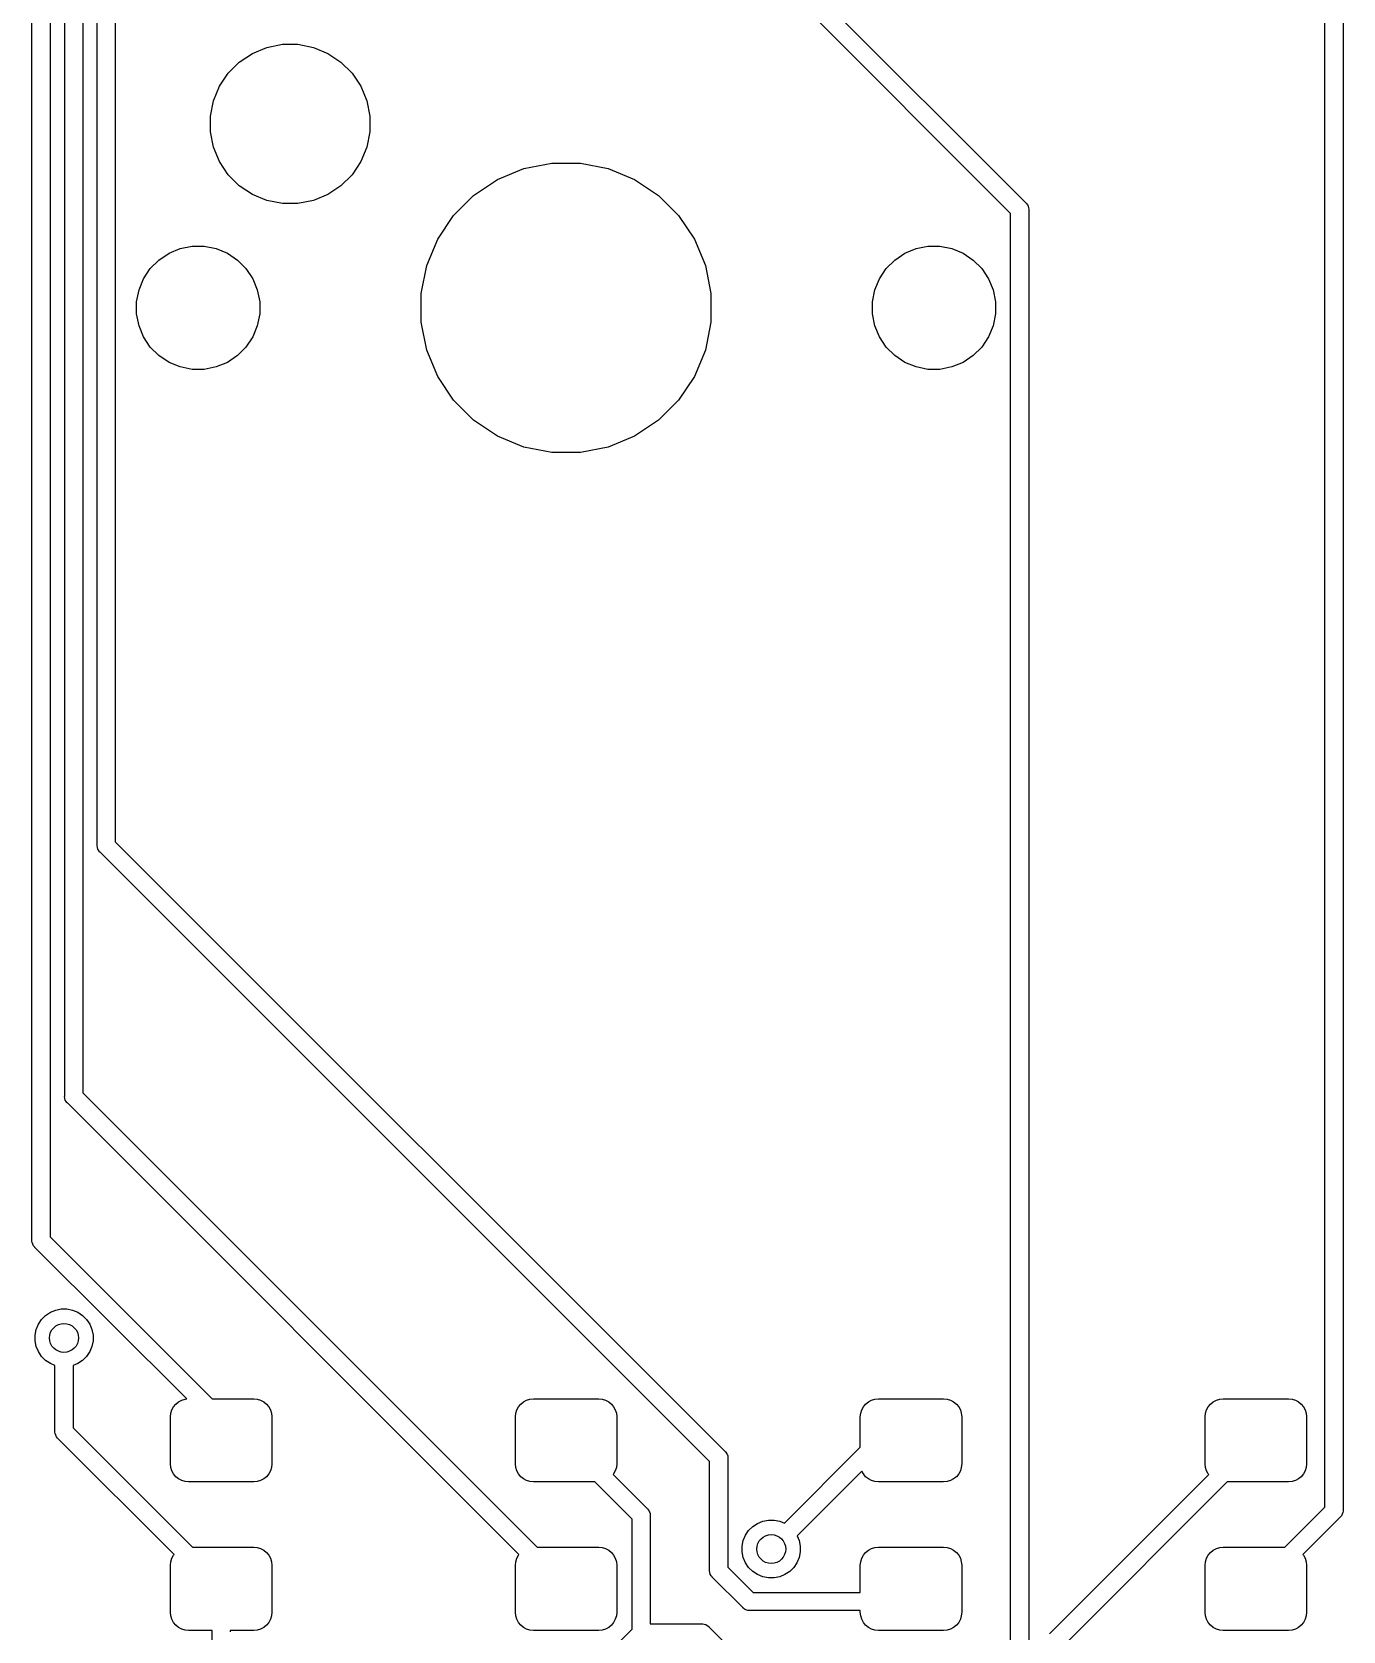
# Model space of a CAD drawing. Extents: x 0.4 to 23, y -16.1 to -0.4.
# Drawn here: x 14.428 to 15.141, y -3.907 to -3.037 of the extents above; entities that cross this region are included whole.
import ezdxf

# ---------------------------------------------------------------- set-up
doc = ezdxf.new("R2010")
doc.units = 0
doc.header["$MEASUREMENT"] = 0
doc.layers.add('BLACK', color=7, linetype='CONTINUOUS')

msp = doc.modelspace()

# ---------------------------------------------------------------- linework, layer by layer
at = {"layer": 'BLACK', "linetype": 'CONTINUOUS'}
for p, q in [((15.1411, -1.5375), (15.1411, -3.84147)), ((15.1312, -3.83967), (15.1312, -1.5393)), ((14.4639, -3.47972), (14.4639, -2.204)), ((14.4737, -2.2022), (14.4737, -3.47792)), ((14.456, -2.23418), (14.456, -3.61441)), ((14.4284, -3.69456), (14.4284, -2.24333)), ((14.4383, -2.24153), (14.4383, -3.69276)), ((14.4462, -3.6162), (14.4462, -2.23598)), ((14.8528, -3.01455), (14.9687, -3.13046)), ((14.9604, -3.13614), (14.8458, -3.02151)), ((14.5411, -3.05386), (14.5482, -3.04912)), ((14.5482, -3.04912), (14.5561, -3.04586)), ((14.5561, -3.04586), (14.5645, -3.04419)), ((14.5645, -3.04419), (14.573, -3.04419)), ((14.573, -3.04419), (14.5814, -3.04586)), ((14.5814, -3.04586), (14.5893, -3.04912)), ((14.5893, -3.04912), (14.5963, -3.05386)), ((14.5304, -3.06699), (14.5351, -3.05989)), ((14.5351, -3.05989), (14.5411, -3.05386)), ((14.5963, -3.05386), (14.6024, -3.05989)), ((14.6024, -3.05989), (14.6071, -3.06699)), ((14.5271, -3.07487), (14.5304, -3.06699)), ((14.6071, -3.06699), (14.6104, -3.07487)), ((14.5254, -3.08323), (14.5271, -3.07487)), ((14.6104, -3.07487), (14.612, -3.08323)), ((14.5254, -3.09177), (14.5254, -3.08323)), ((14.612, -3.08323), (14.612, -3.09177)), ((14.5271, -3.10013), (14.5254, -3.09177)), ((14.612, -3.09177), (14.6104, -3.10013)), ((14.5304, -3.10801), (14.5271, -3.10013)), ((14.6104, -3.10013), (14.6071, -3.10801)), ((14.5351, -3.11511), (14.5304, -3.10801)), ((14.6071, -3.10801), (14.6024, -3.11511)), ((14.6814, -3.11772), (14.6958, -3.11179)), ((14.6958, -3.11179), (14.711, -3.10876)), ((14.711, -3.10876), (14.7265, -3.10876)), ((14.7265, -3.10876), (14.7417, -3.11179)), ((14.7417, -3.11179), (14.756, -3.11772)), ((14.5411, -3.12114), (14.5351, -3.11511)), ((14.5482, -3.12588), (14.5411, -3.12114)), ((14.5963, -3.12114), (14.5893, -3.12588)), ((14.6024, -3.11511), (14.5963, -3.12114)), ((14.6685, -3.12634), (14.6814, -3.11772)), ((14.756, -3.11772), (14.7689, -3.12634)), ((14.5561, -3.12914), (14.5482, -3.12588)), ((14.5645, -3.13081), (14.5561, -3.12914)), ((14.5814, -3.12914), (14.573, -3.13081)), ((14.5893, -3.12588), (14.5814, -3.12914)), ((14.6576, -3.13731), (14.6685, -3.12634)), ((14.7689, -3.12634), (14.7799, -3.13731)), ((14.573, -3.13081), (14.5645, -3.13081)), ((14.649, -3.1502), (14.6576, -3.13731)), ((14.7799, -3.13731), (14.7885, -3.1502)), ((14.9604, -3.99412), (14.9604, -3.13614)), ((14.9687, -3.13046), (14.9688, -3.13061)), ((14.9688, -3.13061), (14.969, -3.1308)), ((14.969, -3.1308), (14.969, -3.1308)), ((14.969, -3.1308), (14.9694, -3.13126)), ((14.9694, -3.13126), (14.9695, -3.13136)), ((14.9695, -3.13136), (14.9699, -3.13221)), ((14.9699, -3.13221), (14.9702, -3.13314)), ((14.9702, -3.13314), (14.9703, -3.13386)), ((14.9703, -3.13386), (14.9703, -3.13387)), ((14.9703, -3.13387), (14.9703, -3.13411)), ((14.9703, -3.13411), (14.9703, -3.13435)), ((14.9703, -3.13435), (14.9703, -3.99592)), ((14.5029, -3.15784), (14.509, -3.15532)), ((14.509, -3.15532), (14.5154, -3.15404)), ((14.5154, -3.15404), (14.522, -3.15404)), ((14.522, -3.15404), (14.5285, -3.15532)), ((14.5285, -3.15532), (14.5346, -3.15784)), ((14.643, -3.16453), (14.649, -3.1502)), ((14.7885, -3.1502), (14.7945, -3.16453)), ((14.9029, -3.15784), (14.909, -3.15532)), ((14.909, -3.15532), (14.9154, -3.15404)), ((14.9154, -3.15404), (14.922, -3.15404)), ((14.922, -3.15404), (14.9285, -3.15532)), ((14.9285, -3.15532), (14.9346, -3.15784)), ((14.4927, -3.16617), (14.4974, -3.16151)), ((14.4974, -3.16151), (14.5029, -3.15784)), ((14.5346, -3.15784), (14.5401, -3.16151)), ((14.5401, -3.16151), (14.5447, -3.16617)), ((14.64, -3.17974), (14.643, -3.16453)), ((14.7945, -3.16453), (14.7975, -3.17974)), ((14.8927, -3.16617), (14.8974, -3.16151)), ((14.8974, -3.16151), (14.9029, -3.15784)), ((14.9346, -3.15784), (14.9401, -3.16151)), ((14.9401, -3.16151), (14.9447, -3.16617)), ((14.4866, -3.17774), (14.4891, -3.17165)), ((14.4891, -3.17165), (14.4927, -3.16617)), ((14.5447, -3.16617), (14.5484, -3.17165)), ((14.5484, -3.17165), (14.5509, -3.17774)), ((14.8866, -3.17774), (14.8891, -3.17165)), ((14.8891, -3.17165), (14.8927, -3.16617)), ((14.9447, -3.16617), (14.9484, -3.17165)), ((14.9484, -3.17165), (14.9509, -3.17774)), ((14.4853, -3.1842), (14.4866, -3.17774)), ((14.5509, -3.17774), (14.5522, -3.1842)), ((14.64, -3.19526), (14.64, -3.17974)), ((14.7975, -3.17974), (14.7975, -3.19526)), ((14.8853, -3.1842), (14.8866, -3.17774)), ((14.9509, -3.17774), (14.9522, -3.1842)), ((14.4853, -3.1908), (14.4853, -3.1842)), ((14.4866, -3.19726), (14.4853, -3.1908)), ((14.5522, -3.1908), (14.5509, -3.19726)), ((14.5522, -3.1842), (14.5522, -3.1908)), ((14.8853, -3.1908), (14.8853, -3.1842)), ((14.8866, -3.19726), (14.8853, -3.1908)), ((14.9522, -3.1908), (14.9509, -3.19726)), ((14.9522, -3.1842), (14.9522, -3.1908)), ((14.4891, -3.20335), (14.4866, -3.19726)), ((14.5509, -3.19726), (14.5484, -3.20335)), ((14.643, -3.21047), (14.64, -3.19526)), ((14.7975, -3.19526), (14.7945, -3.21047)), ((14.8891, -3.20335), (14.8866, -3.19726)), ((14.9509, -3.19726), (14.9484, -3.20335)), ((14.4927, -3.20883), (14.4891, -3.20335)), ((14.5484, -3.20335), (14.5447, -3.20883)), ((14.8927, -3.20883), (14.8891, -3.20335)), ((14.9484, -3.20335), (14.9447, -3.20883)), ((14.4974, -3.21349), (14.4927, -3.20883)), ((14.5029, -3.21716), (14.4974, -3.21349)), ((14.509, -3.21968), (14.5029, -3.21716)), ((14.5346, -3.21716), (14.5285, -3.21968)), ((14.5401, -3.21349), (14.5346, -3.21716)), ((14.5447, -3.20883), (14.5401, -3.21349)), ((14.649, -3.2248), (14.643, -3.21047)), ((14.7945, -3.21047), (14.7885, -3.2248)), ((14.8974, -3.21349), (14.8927, -3.20883)), ((14.9029, -3.21716), (14.8974, -3.21349)), ((14.909, -3.21968), (14.9029, -3.21716)), ((14.9346, -3.21716), (14.9285, -3.21968)), ((14.9401, -3.21349), (14.9346, -3.21716)), ((14.9447, -3.20883), (14.9401, -3.21349)), ((14.5154, -3.22096), (14.509, -3.21968)), ((14.522, -3.22096), (14.5154, -3.22096)), ((14.5285, -3.21968), (14.522, -3.22096)), ((14.6576, -3.23769), (14.649, -3.2248)), ((14.7885, -3.2248), (14.7799, -3.23769)), ((14.9154, -3.22096), (14.909, -3.21968)), ((14.922, -3.22096), (14.9154, -3.22096)), ((14.9285, -3.21968), (14.922, -3.22096)), ((14.6685, -3.24866), (14.6576, -3.23769)), ((14.7799, -3.23769), (14.7689, -3.24866)), ((14.6814, -3.25728), (14.6685, -3.24866)), ((14.7689, -3.24866), (14.756, -3.25728)), ((14.6958, -3.26321), (14.6814, -3.25728)), ((14.756, -3.25728), (14.7417, -3.26321)), ((14.711, -3.26624), (14.6958, -3.26321)), ((14.7265, -3.26624), (14.711, -3.26624)), ((14.7417, -3.26321), (14.7265, -3.26624)), ((14.4737, -3.47792), (14.805, -3.8092)), ((14.4639, -3.47996), (14.4639, -3.47972)), ((14.464, -3.48092), (14.4639, -3.47996)), ((14.4642, -3.48185), (14.464, -3.48092)), ((14.4647, -3.4827), (14.4642, -3.48185)), ((14.4648, -3.48285), (14.4647, -3.4827)), ((14.4653, -3.48345), (14.4648, -3.48285)), ((14.4655, -3.48361), (14.4653, -3.48345)), ((14.7968, -3.81489), (14.4655, -3.48361)), ((14.4461, -3.61644), (14.4462, -3.6162)), ((14.4462, -3.61741), (14.4461, -3.61644)), ((14.4465, -3.61834), (14.4462, -3.61741)), ((14.456, -3.61441), (14.7031, -3.86146)), ((14.447, -3.61919), (14.4465, -3.61834)), ((14.4473, -3.61958), (14.447, -3.61919)), ((14.4476, -3.61994), (14.4473, -3.61958)), ((14.4478, -3.6201), (14.4476, -3.61994)), ((14.6931, -3.86547), (14.4478, -3.6201)), ((14.4284, -3.6948), (14.4284, -3.69456)), ((14.4284, -3.69504), (14.4284, -3.6948)), ((14.4285, -3.69577), (14.4284, -3.69504)), ((14.4284, -3.69504), (14.4284, -3.69504)), ((14.4383, -3.69276), (14.5263, -3.78076)), ((14.4288, -3.6967), (14.4285, -3.69577)), ((14.4292, -3.69755), (14.4288, -3.6967)), ((14.4299, -3.6983), (14.4292, -3.69755)), ((14.43, -3.69845), (14.4299, -3.6983)), ((14.5125, -3.78086), (14.43, -3.69845)), ((14.4319, -3.74022), (14.4336, -3.73764)), ((14.4336, -3.73764), (14.4358, -3.73545)), ((14.4358, -3.73545), (14.4384, -3.73373)), ((14.4384, -3.73373), (14.4413, -3.73254)), ((14.4413, -3.73254), (14.4443, -3.73193)), ((14.4443, -3.73193), (14.4474, -3.73193)), ((14.4474, -3.73193), (14.4504, -3.73254)), ((14.4504, -3.73254), (14.4533, -3.73373)), ((14.4533, -3.73373), (14.4559, -3.73545)), ((14.4559, -3.73545), (14.4581, -3.73764)), ((14.4581, -3.73764), (14.4598, -3.74022)), ((14.4301, -3.74613), (14.4307, -3.74309)), ((14.4301, -3.74923), (14.4301, -3.74613)), ((14.4307, -3.74309), (14.4319, -3.74022)), ((14.4598, -3.74022), (14.461, -3.74309)), ((14.461, -3.74309), (14.4616, -3.74613)), ((14.4616, -3.74613), (14.4616, -3.74923)), ((14.4307, -3.75227), (14.4301, -3.74923)), ((14.4319, -3.75514), (14.4307, -3.75227)), ((14.4336, -3.75772), (14.4319, -3.75514)), ((14.4598, -3.75514), (14.4581, -3.75772)), ((14.461, -3.75227), (14.4598, -3.75514)), ((14.4616, -3.74923), (14.461, -3.75227)), ((14.4358, -3.75991), (14.4336, -3.75772)), ((14.4384, -3.76164), (14.4358, -3.75991)), ((14.4409, -3.76269), (14.4384, -3.76164)), ((14.4409, -3.79845), (14.4409, -3.76269)), ((14.4533, -3.76164), (14.4508, -3.76269)), ((14.4508, -3.76269), (14.4508, -3.79665)), ((14.4559, -3.75991), (14.4533, -3.76164)), ((14.4581, -3.75772), (14.4559, -3.75991)), ((14.5066, -3.78364), (14.5081, -3.78241)), ((14.5081, -3.78241), (14.5098, -3.78151)), ((14.5098, -3.78151), (14.5116, -3.78095)), ((14.5116, -3.78095), (14.5125, -3.78086)), ((14.5263, -3.78076), (14.549, -3.78076)), ((14.549, -3.78076), (14.5509, -3.78095)), ((14.5509, -3.78095), (14.5527, -3.78151)), ((14.5527, -3.78151), (14.5544, -3.78241)), ((14.5544, -3.78241), (14.5559, -3.78364)), ((14.6941, -3.78364), (14.6956, -3.78241)), ((14.6956, -3.78241), (14.6973, -3.78151)), ((14.6973, -3.78151), (14.6991, -3.78095)), ((14.6991, -3.78095), (14.701, -3.78076)), ((14.701, -3.78076), (14.7365, -3.78076)), ((14.7365, -3.78076), (14.7384, -3.78095)), ((14.7384, -3.78095), (14.7402, -3.78151)), ((14.7402, -3.78151), (14.7419, -3.78241)), ((14.7419, -3.78241), (14.7434, -3.78364)), ((14.8816, -3.78364), (14.8831, -3.78241)), ((14.8831, -3.78241), (14.8848, -3.78151)), ((14.8848, -3.78151), (14.8866, -3.78095)), ((14.8866, -3.78095), (14.8885, -3.78076)), ((14.8885, -3.78076), (14.924, -3.78076)), ((14.924, -3.78076), (14.9259, -3.78095)), ((14.9259, -3.78095), (14.9277, -3.78151)), ((14.9277, -3.78151), (14.9294, -3.78241)), ((14.9294, -3.78241), (14.9309, -3.78364)), ((15.0691, -3.78364), (15.0706, -3.78241)), ((15.0706, -3.78241), (15.0723, -3.78151)), ((15.0723, -3.78151), (15.0741, -3.78095)), ((15.0741, -3.78095), (15.076, -3.78076)), ((15.076, -3.78076), (15.1115, -3.78076)), ((15.1115, -3.78076), (15.1134, -3.78095)), ((15.1134, -3.78095), (15.1152, -3.78151)), ((15.1152, -3.78151), (15.1169, -3.78241)), ((15.1169, -3.78241), (15.1184, -3.78364)), ((14.5037, -3.7906), (14.5039, -3.78868)), ((14.5037, -3.81619), (14.5037, -3.7906)), ((14.5039, -3.78868), (14.5045, -3.78683)), ((14.5045, -3.78683), (14.5054, -3.78513)), ((14.5054, -3.78513), (14.5066, -3.78364)), ((14.5559, -3.78364), (14.5572, -3.78513)), ((14.5572, -3.78513), (14.5581, -3.78683)), ((14.5581, -3.78683), (14.5586, -3.78868)), ((14.5586, -3.78868), (14.5588, -3.7906)), ((14.5588, -3.7906), (14.5588, -3.81619)), ((14.6912, -3.7906), (14.6914, -3.78868)), ((14.6912, -3.81619), (14.6912, -3.7906)), ((14.6914, -3.78868), (14.6919, -3.78683)), ((14.6919, -3.78683), (14.6928, -3.78513)), ((14.6928, -3.78513), (14.6941, -3.78364)), ((14.7434, -3.78364), (14.7446, -3.78513)), ((14.7446, -3.78513), (14.7455, -3.78683)), ((14.7455, -3.78683), (14.7461, -3.78868)), ((14.7461, -3.78868), (14.7463, -3.7906)), ((14.7463, -3.7906), (14.7463, -3.81619)), ((14.8787, -3.7906), (14.8789, -3.78868)), ((14.8787, -3.80707), (14.8787, -3.7906)), ((14.8789, -3.78868), (14.8795, -3.78683)), ((14.8795, -3.78683), (14.8804, -3.78513)), ((14.8804, -3.78513), (14.8816, -3.78364)), ((14.9309, -3.78364), (14.9322, -3.78513)), ((14.9322, -3.78513), (14.9331, -3.78683)), ((14.9331, -3.78683), (14.9336, -3.78868)), ((14.9336, -3.78868), (14.9338, -3.7906)), ((14.9338, -3.7906), (14.9338, -3.81619)), ((15.0662, -3.7906), (15.0664, -3.78868)), ((15.0662, -3.81619), (15.0662, -3.7906)), ((15.0664, -3.78868), (15.0669, -3.78683)), ((15.0669, -3.78683), (15.0678, -3.78513)), ((15.0678, -3.78513), (15.0691, -3.78364)), ((15.1184, -3.78364), (15.1196, -3.78513)), ((15.1196, -3.78513), (15.1205, -3.78683)), ((15.1205, -3.78683), (15.1211, -3.78868)), ((15.1211, -3.78868), (15.1213, -3.7906)), ((15.1213, -3.7906), (15.1213, -3.81619)), ((14.4409, -3.79869), (14.4409, -3.79845)), ((14.4409, -3.79893), (14.4409, -3.79869)), ((14.441, -3.79965), (14.4409, -3.79893)), ((14.4409, -3.79893), (14.4409, -3.79893)), ((14.4413, -3.80058), (14.441, -3.79965)), ((14.4508, -3.79665), (14.5156, -3.86146)), ((14.4417, -3.80144), (14.4413, -3.80058)), ((14.4423, -3.80219), (14.4417, -3.80144)), ((14.4425, -3.80234), (14.4423, -3.80219)), ((14.5057, -3.86547), (14.4425, -3.80234)), ((14.8374, -3.84838), (14.8787, -3.80707)), ((14.5039, -3.81811), (14.5037, -3.81619)), ((14.5588, -3.81619), (14.5586, -3.81811)), ((14.6914, -3.81811), (14.6912, -3.81619)), ((14.7463, -3.81619), (14.7461, -3.81811)), ((14.7968, -3.87405), (14.7968, -3.81489)), ((14.805, -3.8092), (14.8052, -3.80935)), ((14.8052, -3.80935), (14.8054, -3.80954)), ((14.8054, -3.80954), (14.8058, -3.8101)), ((14.8058, -3.8101), (14.8061, -3.81072)), ((14.8061, -3.81072), (14.8063, -3.81096)), ((14.8063, -3.81096), (14.8066, -3.81189)), ((14.8066, -3.81189), (14.8066, -3.81261)), ((14.8066, -3.81261), (14.8066, -3.81261)), ((14.8066, -3.81261), (14.8067, -3.81285)), ((14.8067, -3.81285), (14.8066, -3.81309)), ((14.8066, -3.81309), (14.8066, -3.87226)), ((14.9338, -3.81619), (14.9336, -3.81811)), ((15.0664, -3.81811), (15.0662, -3.81619)), ((15.1213, -3.81619), (15.1211, -3.81811)), ((14.5045, -3.81996), (14.5039, -3.81811)), ((14.5054, -3.82166), (14.5045, -3.81996)), ((14.5066, -3.82315), (14.5054, -3.82166)), ((14.5081, -3.82437), (14.5066, -3.82315)), ((14.5098, -3.82528), (14.5081, -3.82437)), ((14.5116, -3.82584), (14.5098, -3.82528)), ((14.5135, -3.82603), (14.5116, -3.82584)), ((14.549, -3.82603), (14.5135, -3.82603)), ((14.5509, -3.82584), (14.549, -3.82603)), ((14.5527, -3.82528), (14.5509, -3.82584)), ((14.5544, -3.82437), (14.5527, -3.82528)), ((14.5559, -3.82315), (14.5544, -3.82437)), ((14.5572, -3.82166), (14.5559, -3.82315)), ((14.5581, -3.81996), (14.5572, -3.82166)), ((14.5586, -3.81811), (14.5581, -3.81996)), ((14.6919, -3.81996), (14.6914, -3.81811)), ((14.6928, -3.82166), (14.6919, -3.81996)), ((14.6941, -3.82315), (14.6928, -3.82166)), ((14.6956, -3.82437), (14.6941, -3.82315)), ((14.6973, -3.82528), (14.6956, -3.82437)), ((14.6991, -3.82584), (14.6973, -3.82528)), ((14.701, -3.82603), (14.6991, -3.82584)), ((14.7344, -3.82603), (14.701, -3.82603)), ((14.7546, -3.84622), (14.7344, -3.82603)), ((14.7446, -3.82166), (14.7443, -3.82203)), ((14.7443, -3.82203), (14.7628, -3.84053)), ((14.7455, -3.81996), (14.7446, -3.82166)), ((14.7461, -3.81811), (14.7455, -3.81996)), ((14.8795, -3.82014), (14.8444, -3.85534)), ((14.8804, -3.82166), (14.8795, -3.82014)), ((14.8816, -3.82315), (14.8804, -3.82166)), ((14.8831, -3.82437), (14.8816, -3.82315)), ((14.8848, -3.82528), (14.8831, -3.82437)), ((14.8866, -3.82584), (14.8848, -3.82528)), ((14.8885, -3.82603), (14.8866, -3.82584)), ((14.924, -3.82603), (14.8885, -3.82603)), ((14.9259, -3.82584), (14.924, -3.82603)), ((14.9277, -3.82528), (14.9259, -3.82584)), ((14.9294, -3.82437), (14.9277, -3.82528)), ((14.9309, -3.82315), (14.9294, -3.82437)), ((14.9322, -3.82166), (14.9309, -3.82315)), ((14.9331, -3.81996), (14.9322, -3.82166)), ((14.9336, -3.81811), (14.9331, -3.81996)), ((14.9815, -3.90864), (15.0681, -3.82203)), ((15.0781, -3.82603), (14.9898, -3.91433)), ((15.0669, -3.81996), (15.0664, -3.81811)), ((15.0678, -3.82166), (15.0669, -3.81996)), ((15.0681, -3.82203), (15.0678, -3.82166)), ((15.1115, -3.82603), (15.0781, -3.82603)), ((15.1134, -3.82584), (15.1115, -3.82603)), ((15.1152, -3.82528), (15.1134, -3.82584)), ((15.1169, -3.82437), (15.1152, -3.82528)), ((15.1184, -3.82315), (15.1169, -3.82437)), ((15.1196, -3.82166), (15.1184, -3.82315)), ((15.1205, -3.81996), (15.1196, -3.82166)), ((15.1211, -3.81811), (15.1205, -3.81996)), ((14.7628, -3.84053), (14.763, -3.84068)), ((14.763, -3.84068), (14.7632, -3.84087)), ((14.7632, -3.84087), (14.7636, -3.84143)), ((14.7636, -3.84143), (14.7638, -3.84179)), ((14.7638, -3.84179), (14.7641, -3.84228)), ((14.7641, -3.84228), (14.7644, -3.84321)), ((14.7644, -3.84321), (14.7644, -3.84394)), ((15.1094, -3.86146), (15.1312, -3.83967)), ((15.141, -3.84267), (15.1407, -3.84354)), ((15.1411, -3.84195), (15.141, -3.84267)), ((15.1411, -3.84147), (15.1411, -3.84171)), ((15.1411, -3.84171), (15.1411, -3.84195)), ((15.1411, -3.84195), (15.1411, -3.84195)), ((14.7546, -3.90609), (14.7546, -3.84622)), ((14.7644, -3.84394), (14.7644, -3.84394)), ((14.7644, -3.84394), (14.7645, -3.84418)), ((14.7645, -3.84418), (14.7644, -3.84442)), ((14.7644, -3.84442), (14.7644, -3.90321)), ((14.818, -3.85243), (14.8202, -3.85024)), ((14.8202, -3.85024), (14.8228, -3.84851)), ((14.8228, -3.84851), (14.8257, -3.84733)), ((14.8257, -3.84733), (14.8287, -3.84672)), ((14.8287, -3.84672), (14.8318, -3.84672)), ((14.8318, -3.84672), (14.8349, -3.84733)), ((14.8349, -3.84733), (14.8374, -3.84838)), ((15.1394, -3.84536), (15.1193, -3.86547)), ((15.1396, -3.84521), (15.1394, -3.84536)), ((15.1398, -3.84502), (15.1396, -3.84521)), ((15.1402, -3.84446), (15.1398, -3.84502)), ((15.1398, -3.84502), (15.1398, -3.84502)), ((15.1407, -3.8436), (15.1402, -3.84446)), ((15.1407, -3.84354), (15.1407, -3.8436)), ((14.8145, -3.86092), (14.8151, -3.85787)), ((14.8151, -3.85787), (14.8163, -3.85501)), ((14.8163, -3.85501), (14.818, -3.85243)), ((14.8444, -3.85534), (14.8454, -3.85787)), ((14.8454, -3.85787), (14.846, -3.86092)), ((14.5037, -3.87131), (14.5039, -3.86939)), ((14.5039, -3.86939), (14.5045, -3.86754)), ((14.5045, -3.86754), (14.5054, -3.86584)), ((14.5054, -3.86584), (14.5057, -3.86547)), ((14.5156, -3.86146), (14.549, -3.86146)), ((14.549, -3.86146), (14.5509, -3.86165)), ((14.5509, -3.86165), (14.5527, -3.86221)), ((14.5527, -3.86221), (14.5544, -3.86312)), ((14.5544, -3.86312), (14.5559, -3.86435)), ((14.5559, -3.86435), (14.5572, -3.86584)), ((14.5572, -3.86584), (14.5581, -3.86754)), ((14.5581, -3.86754), (14.5586, -3.86939)), ((14.5586, -3.86939), (14.5588, -3.87131)), ((14.6912, -3.87131), (14.6914, -3.86939)), ((14.6914, -3.86939), (14.6919, -3.86754)), ((14.6919, -3.86754), (14.6928, -3.86584)), ((14.6928, -3.86584), (14.6931, -3.86547)), ((14.7031, -3.86146), (14.7365, -3.86146)), ((14.7365, -3.86146), (14.7384, -3.86165)), ((14.7384, -3.86165), (14.7402, -3.86221)), ((14.7402, -3.86221), (14.7419, -3.86312)), ((14.7419, -3.86312), (14.7434, -3.86435)), ((14.7434, -3.86435), (14.7446, -3.86584)), ((14.7446, -3.86584), (14.7455, -3.86754)), ((14.7455, -3.86754), (14.7461, -3.86939)), ((14.7461, -3.86939), (14.7463, -3.87131)), ((14.8145, -3.86402), (14.8145, -3.86092)), ((14.8151, -3.86706), (14.8145, -3.86402)), ((14.8163, -3.86993), (14.8151, -3.86706)), ((14.8454, -3.86706), (14.8442, -3.86993)), ((14.846, -3.86402), (14.8454, -3.86706)), ((14.846, -3.86092), (14.846, -3.86402)), ((14.8787, -3.87131), (14.8789, -3.86939)), ((14.8789, -3.86939), (14.8795, -3.86754)), ((14.8795, -3.86754), (14.8804, -3.86584)), ((14.8804, -3.86584), (14.8816, -3.86435)), ((14.8816, -3.86435), (14.8831, -3.86312)), ((14.8831, -3.86312), (14.8848, -3.86221)), ((14.8848, -3.86221), (14.8866, -3.86165)), ((14.8866, -3.86165), (14.8885, -3.86146)), ((14.8885, -3.86146), (14.924, -3.86146)), ((14.924, -3.86146), (14.9259, -3.86165)), ((14.9259, -3.86165), (14.9277, -3.86221)), ((14.9277, -3.86221), (14.9294, -3.86312)), ((14.9294, -3.86312), (14.9309, -3.86435)), ((14.9309, -3.86435), (14.9322, -3.86584)), ((14.9322, -3.86584), (14.9331, -3.86754)), ((14.9331, -3.86754), (14.9336, -3.86939)), ((14.9336, -3.86939), (14.9338, -3.87131)), ((15.0662, -3.87131), (15.0664, -3.86939)), ((15.0664, -3.86939), (15.0669, -3.86754)), ((15.0669, -3.86754), (15.0678, -3.86584)), ((15.0678, -3.86584), (15.0691, -3.86435)), ((15.0691, -3.86435), (15.0706, -3.86312)), ((15.0706, -3.86312), (15.0723, -3.86221)), ((15.0723, -3.86221), (15.0741, -3.86165)), ((15.0741, -3.86165), (15.076, -3.86146)), ((15.076, -3.86146), (15.1094, -3.86146)), ((15.1193, -3.86547), (15.1196, -3.86584)), ((15.1196, -3.86584), (15.1205, -3.86754)), ((15.1205, -3.86754), (15.1211, -3.86939)), ((15.1211, -3.86939), (15.1213, -3.87131)), ((14.5037, -3.8969), (14.5037, -3.87131)), ((14.5588, -3.87131), (14.5588, -3.8969)), ((14.6912, -3.8969), (14.6912, -3.87131)), ((14.7463, -3.87131), (14.7463, -3.8969)), ((14.7968, -3.8743), (14.7968, -3.87405)), ((14.7969, -3.87526), (14.7968, -3.8743)), ((14.7971, -3.87619), (14.7969, -3.87526)), ((14.7976, -3.87704), (14.7971, -3.87619)), ((14.7981, -3.8776), (14.7976, -3.87704)), ((14.7982, -3.87779), (14.7981, -3.8776)), ((14.7984, -3.87795), (14.7982, -3.87779)), ((14.8148, -3.89433), (14.7984, -3.87795)), ((14.8066, -3.87226), (14.8205, -3.8861)), ((14.818, -3.87251), (14.8163, -3.86993)), ((14.8202, -3.8747), (14.818, -3.87251)), ((14.8228, -3.87642), (14.8202, -3.8747)), ((14.8257, -3.87761), (14.8228, -3.87642)), ((14.8287, -3.87822), (14.8257, -3.87761)), ((14.8318, -3.87822), (14.8287, -3.87822)), ((14.8349, -3.87761), (14.8318, -3.87822)), ((14.8377, -3.87642), (14.8349, -3.87761)), ((14.8403, -3.8747), (14.8377, -3.87642)), ((14.8425, -3.87251), (14.8403, -3.8747)), ((14.8442, -3.86993), (14.8425, -3.87251)), ((14.8787, -3.8861), (14.8787, -3.87131)), ((14.9338, -3.87131), (14.9338, -3.8969)), ((15.0662, -3.8969), (15.0662, -3.87131)), ((15.1213, -3.87131), (15.1213, -3.8969)), ((14.8205, -3.8861), (14.8787, -3.8861)), ((14.8149, -3.89452), (14.8148, -3.89433)), ((14.8151, -3.89467), (14.8149, -3.89452)), ((14.8156, -3.89505), (14.8151, -3.89467)), ((14.8151, -3.89467), (14.8151, -3.89467)), ((14.8157, -3.89514), (14.8156, -3.89505)), ((14.8165, -3.89559), (14.8157, -3.89514)), ((14.8175, -3.89587), (14.8165, -3.89559)), ((14.5039, -3.89882), (14.5037, -3.8969)), ((14.5045, -3.90066), (14.5039, -3.89882)), ((14.5054, -3.90237), (14.5045, -3.90066)), ((14.5066, -3.90386), (14.5054, -3.90237)), ((14.5081, -3.90508), (14.5066, -3.90386)), ((14.5559, -3.90386), (14.5544, -3.90508)), ((14.5572, -3.90237), (14.5559, -3.90386)), ((14.5581, -3.90066), (14.5572, -3.90237)), ((14.5586, -3.89882), (14.5581, -3.90066)), ((14.5588, -3.8969), (14.5586, -3.89882)), ((14.6914, -3.89882), (14.6912, -3.8969)), ((14.6919, -3.90066), (14.6914, -3.89882)), ((14.6928, -3.90237), (14.6919, -3.90066)), ((14.6941, -3.90386), (14.6928, -3.90237)), ((14.6956, -3.90508), (14.6941, -3.90386)), ((14.7434, -3.90386), (14.7419, -3.90508)), ((14.7446, -3.90237), (14.7434, -3.90386)), ((14.7455, -3.90066), (14.7446, -3.90237)), ((14.7461, -3.89882), (14.7455, -3.90066)), ((14.7463, -3.8969), (14.7461, -3.89882)), ((14.7644, -3.90321), (14.7926, -3.90321)), ((14.7926, -3.90321), (14.7928, -3.90318)), ((14.7928, -3.90318), (14.793, -3.90321)), ((14.793, -3.90321), (14.793, -3.90321)), ((14.793, -3.90321), (14.7938, -3.90328)), ((14.7938, -3.90328), (14.7947, -3.90356)), ((14.7947, -3.90356), (14.7955, -3.90402)), ((14.7955, -3.90402), (14.7963, -3.90463)), ((14.8182, -3.89594), (14.8175, -3.89587)), ((14.8184, -3.89597), (14.8182, -3.89594)), ((14.8182, -3.89594), (14.8182, -3.89594)), ((14.8187, -3.89594), (14.8184, -3.89597)), ((14.8787, -3.89594), (14.8187, -3.89594)), ((14.8787, -3.8969), (14.8787, -3.89594)), ((14.8789, -3.89882), (14.8787, -3.8969)), ((14.8795, -3.90066), (14.8789, -3.89882)), ((14.8804, -3.90237), (14.8795, -3.90066)), ((14.8816, -3.90386), (14.8804, -3.90237)), ((14.8831, -3.90508), (14.8816, -3.90386)), ((14.9309, -3.90386), (14.9294, -3.90508)), ((14.9322, -3.90237), (14.9309, -3.90386)), ((14.9331, -3.90066), (14.9322, -3.90237)), ((14.9336, -3.89882), (14.9331, -3.90066)), ((14.9338, -3.8969), (14.9336, -3.89882)), ((15.0664, -3.89882), (15.0662, -3.8969)), ((15.0669, -3.90066), (15.0664, -3.89882)), ((15.0678, -3.90237), (15.0669, -3.90066)), ((15.0691, -3.90386), (15.0678, -3.90237)), ((15.0706, -3.90508), (15.0691, -3.90386)), ((15.1184, -3.90386), (15.1169, -3.90508)), ((15.1196, -3.90237), (15.1184, -3.90386)), ((15.1205, -3.90066), (15.1196, -3.90237)), ((15.1211, -3.89882), (15.1205, -3.90066)), ((15.1213, -3.8969), (15.1211, -3.89882)), ((14.5098, -3.90599), (14.5081, -3.90508)), ((14.5116, -3.90655), (14.5098, -3.90599)), ((14.5135, -3.90674), (14.5116, -3.90655)), ((14.5263, -3.90674), (14.5135, -3.90674)), ((14.5263, -3.9121), (14.5263, -3.90674)), ((14.549, -3.90674), (14.5362, -3.90674)), ((14.5362, -3.90674), (14.5362, -3.90743)), ((14.5509, -3.90655), (14.549, -3.90674)), ((14.5527, -3.90599), (14.5509, -3.90655)), ((14.5544, -3.90508), (14.5527, -3.90599)), ((14.6973, -3.90599), (14.6956, -3.90508)), ((14.6991, -3.90655), (14.6973, -3.90599)), ((14.701, -3.90674), (14.6991, -3.90655)), ((14.7365, -3.90674), (14.701, -3.90674)), ((14.7384, -3.90655), (14.7365, -3.90674)), ((14.7402, -3.90599), (14.7384, -3.90655)), ((14.7419, -3.90508), (14.7402, -3.90599)), ((14.7458, -3.91486), (14.7546, -3.90609)), ((14.7963, -3.90463), (14.7964, -3.90482)), ((14.7964, -3.90482), (14.9509, -4.0593)), ((14.8848, -3.90599), (14.8831, -3.90508)), ((14.8866, -3.90655), (14.8848, -3.90599)), ((14.8885, -3.90674), (14.8866, -3.90655)), ((14.924, -3.90674), (14.8885, -3.90674)), ((14.9259, -3.90655), (14.924, -3.90674)), ((14.9277, -3.90599), (14.9259, -3.90655)), ((14.9294, -3.90508), (14.9277, -3.90599)), ((15.0723, -3.90599), (15.0706, -3.90508)), ((15.0741, -3.90655), (15.0723, -3.90599)), ((15.076, -3.90674), (15.0741, -3.90655)), ((15.1115, -3.90674), (15.076, -3.90674)), ((15.1134, -3.90655), (15.1115, -3.90674)), ((15.1152, -3.90599), (15.1134, -3.90655)), ((15.1169, -3.90508), (15.1152, -3.90599))]:
    msp.add_line(p, q, dxfattribs=at)
at = {"layer": 'BLACK'}
for centre in [(14.4458, -3.74768), (14.8303, -3.86247)]:
    msp.add_circle(centre, 0.00787, dxfattribs=at)

doc.saveas('drawing.dxf')
